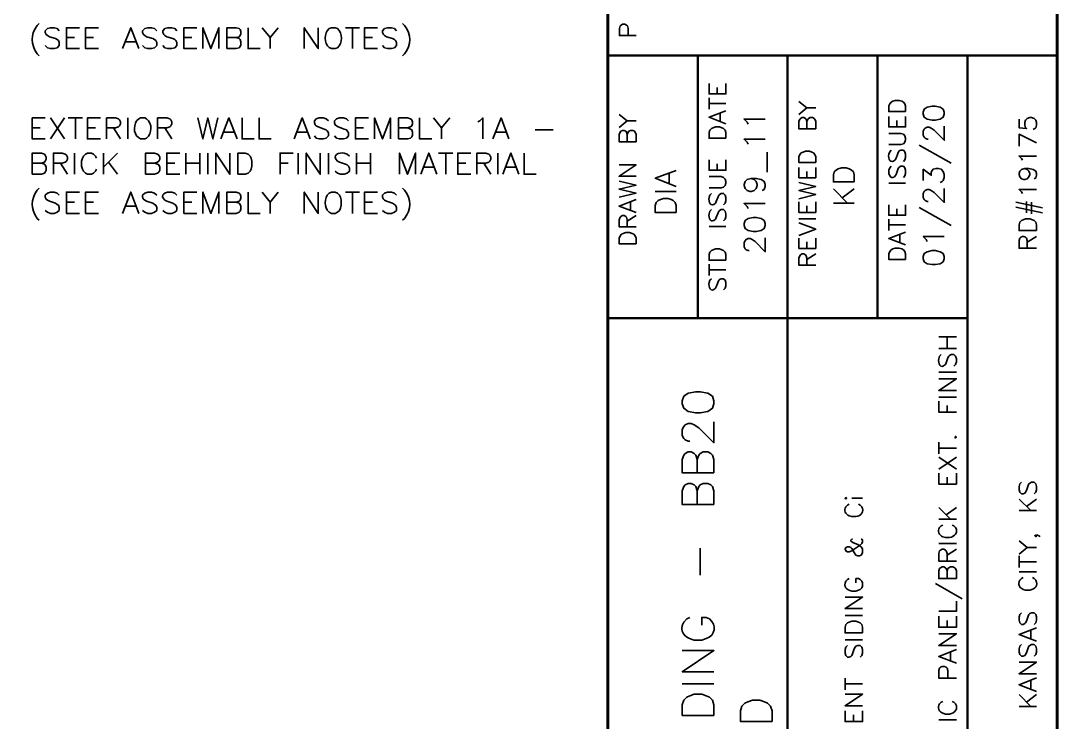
# Model space of a CAD drawing. Header units: inches. Extents: x 5 to 516, y -193 to 129.
# Drawn here: x 53.75 to 59.9, y -188.64 to -184.48 of the extents above; entities that cross this region are included whole.
import ezdxf

# ---------------------------------------------------------------- set-up
doc = ezdxf.new("R2010")
doc.units = ezdxf.units.IN
doc.header["$MEASUREMENT"] = 0
doc.layers.add('PDF7_Geometry', color=7, linetype='Continuous')

msp = doc.modelspace()

# ---------------------------------------------------------------- linework, layer by layer
at = {"layer": 'PDF7_Geometry', "lineweight": 60}
for points in [[(59.9013316, -193.1846724), (59.9013316, -163.1857822), (14.901328, -163.1857822), (14.901328, -193.1846724)], [(57.2346648, -163.1857822), (57.2346648, -193.1846724)]]:
    msp.add_lwpolyline(points, dxfattribs=at)
at = {"layer": 'PDF7_Geometry', "lineweight": 35}
for points in [[(53.86022, -184.4968948), (53.8479978, -184.509117)], [(53.9791092, -184.5391176), (53.966887, -184.5268953), (53.9491092, -184.5213398), (53.9257758, -184.5213398), (53.9079981, -184.5268953), (53.8957758, -184.5391176), (53.8957758, -184.5502287), (53.9013314, -184.5624509), (53.9079981, -184.5680065), (53.9202203, -184.5746731), (53.9557758, -184.5857842), (53.966887, -184.5924509), (53.9735536, -184.5980065), (53.9791092, -184.6102287), (53.9791092, -184.6280065), (53.966887, -184.6402287), (53.9491092, -184.6457842), (53.9257758, -184.6457842), (53.9079981, -184.6402287), (53.8957758, -184.6280065)], [(54.0979975, -184.6457833), (54.0213308, -184.6457833), (54.0213308, -184.5213388), (54.0979975, -184.5213388)], [(54.2113307, -184.6457833), (54.1346641, -184.6457833), (54.1346641, -184.5213388), (54.2113307, -184.5213388)], [(54.3546642, -184.6457833), (54.402442, -184.5213388), (54.4502197, -184.6457833)], [(54.5568867, -184.5391176), (54.5446644, -184.5268953), (54.5268867, -184.5213398), (54.5035533, -184.5213398), (54.4857755, -184.5268953), (54.4735533, -184.5391176), (54.4735533, -184.5502287), (54.4791089, -184.5624509), (54.4857755, -184.5680065), (54.4968867, -184.5746731), (54.5335533, -184.5857842), (54.5446644, -184.5924509), (54.5513311, -184.5980065), (54.5568867, -184.6102287), (54.5568867, -184.6280065), (54.5446644, -184.6402287), (54.5268867, -184.6457842), (54.5035533, -184.6457842), (54.4857755, -184.6402287), (54.4735533, -184.6280065)], [(54.6757758, -184.5391176), (54.6646647, -184.5268953), (54.6457758, -184.5213398), (54.6224425, -184.5213398), (54.6046647, -184.5268953), (54.5924425, -184.5391176), (54.5924425, -184.5502287), (54.5991091, -184.5624509), (54.6046647, -184.5680065), (54.6168869, -184.5746731), (54.6524425, -184.5857842), (54.6646647, -184.5924509), (54.6702203, -184.5980065), (54.6757758, -184.6102287), (54.6757758, -184.6280065), (54.6646647, -184.6402287), (54.6457758, -184.6457842), (54.6224425, -184.6457842), (54.6046647, -184.6402287), (54.5924425, -184.6280065)], [(54.7946641, -184.6457833), (54.7179974, -184.6457833), (54.7179974, -184.5213388), (54.7946641, -184.5213388)], [(54.8313313, -184.6457833), (54.8313313, -184.5213388), (54.879109, -184.6457833), (54.9257757, -184.5213388), (54.9257757, -184.6457833)], [(54.9735534, -184.6457833), (54.9735534, -184.5213388), (55.0279978, -184.5213388), (55.0457756, -184.5268944), (55.0513311, -184.5324499), (55.0568867, -184.5446722), (55.0568867, -184.5568944), (55.0513311, -184.5680055), (55.0457756, -184.5746722), (55.0279978, -184.5802277), (54.9735534, -184.5802277)], [(55.0991089, -184.5213394), (55.0991089, -184.6457838), (55.17022, -184.6457838)], [(55.1824422, -184.5213394), (55.23022, -184.5802283), (55.23022, -184.6457838)], [(55.2779979, -184.5213394), (55.2302201, -184.5802283)], [(55.4324423, -184.6457833), (55.4324423, -184.5213388), (55.5157756, -184.6457833), (55.5157756, -184.5213388)], [(55.6291092, -184.5268949), (55.616887, -184.5213394), (55.5935536, -184.5213394), (55.5813314, -184.5268949), (55.5691092, -184.5391172)], [(55.676887, -184.5213394), (55.7602203, -184.5213394)], [(55.7179975, -184.5213394), (55.7179975, -184.6457838)], [(55.8668869, -184.6457833), (55.7902202, -184.6457833), (55.7902202, -184.5213388), (55.8668869, -184.5213388)], [(55.9802201, -184.5391176), (55.9679979, -184.5268953), (55.9502201, -184.5213398), (55.9268868, -184.5213398), (55.909109, -184.5268953), (55.8968868, -184.5391176), (55.8968868, -184.5502287), (55.9024423, -184.5624509), (55.909109, -184.5680065), (55.9213312, -184.5746731), (55.9568868, -184.5857842), (55.9679979, -184.5924509), (55.9746646, -184.5980065), (55.9802201, -184.6102287), (55.9802201, -184.6280065), (55.9679979, -184.6402287), (55.9502201, -184.6457842), (55.9268868, -184.6457842), (55.909109, -184.6402287), (55.8968868, -184.6280065)], [(56.0157756, -184.4968948), (56.0279979, -184.509117)], [(57.4024425, -184.5680064), (57.3024425, -184.5680064), (57.3024425, -184.5257842), (57.306887, -184.5113397), (57.3124425, -184.5068953), (57.3213314, -184.5013397), (57.3357758, -184.5013397), (57.3457758, -184.5068953), (57.3502203, -184.5113397), (57.3546647, -184.5257842), (57.3546647, -184.5680064)], [(54.0213308, -184.5802281), (54.0691086, -184.5802281)], [(54.1346641, -184.5802281), (54.1813307, -184.5802281)], [(54.7179974, -184.5802281), (54.7657752, -184.5802281)], [(55.0279979, -184.5802281), (55.0457756, -184.5857837), (55.0513312, -184.5924504), (55.0568867, -184.6046726), (55.0568867, -184.6224504), (55.0513312, -184.6335615), (55.0457756, -184.6402281), (55.0279979, -184.6457837), (54.9735534, -184.6457837)], [(55.7902202, -184.5802281), (55.8368869, -184.5802281)], [(54.3724424, -184.6046727), (54.4324424, -184.6046727)], [(55.5935536, -184.6457838), (55.616887, -184.6457838), (55.6291092, -184.6402283)], [(53.8479978, -184.6757837), (53.86022, -184.6880059)], [(56.0279979, -184.6757837), (56.0157756, -184.6880059)], [(57.9346646, -184.8524503), (57.9346646, -184.9146726), (57.8346646, -184.9146726), (57.8346646, -184.8524503)], [(57.8824425, -184.9146726), (57.8824425, -184.8768948)], [(57.8346647, -185.0046729), (57.8346647, -184.9380062)], [(58.3679981, -184.9591175), (58.4157759, -184.9968952)], [(57.9346646, -185.0913394), (57.8346646, -185.0524505), (57.9346646, -185.0146727)], [(57.8346647, -184.9713392), (57.9346647, -184.9713392)], [(57.9013315, -185.076895), (57.9013315, -185.0291172)], [(58.3679981, -185.0357838), (58.4157759, -184.9968949), (58.4679981, -184.9968949)], [(53.8957756, -185.1813397), (53.8179978, -185.1813397), (53.8179978, -185.0568952), (53.8957756, -185.0568952)], [(53.9257758, -185.0568947), (54.0091091, -185.1813391)], [(54.0091091, -185.0568947), (53.9257758, -185.1813391)], [(54.0324426, -185.0568947), (54.1157759, -185.0568947)], [(54.0746642, -185.0568947), (54.0746642, -185.1813391)], [(54.2235536, -185.1813397), (54.1457759, -185.1813397), (54.1457759, -185.0568952), (54.2235536, -185.0568952)], [(54.2591091, -185.1813397), (54.2591091, -185.0568952), (54.3124424, -185.0568952), (54.3302202, -185.0624508), (54.3368869, -185.0680064), (54.3424425, -185.0802286), (54.3424425, -185.0924508), (54.3368869, -185.1035619), (54.3302202, -185.1102286), (54.3124424, -185.1157841), (54.2591091, -185.1157841)], [(54.3846641, -185.0568947), (54.3846641, -185.1813391)], [(54.4968866, -185.0624502), (54.4857755, -185.0568947), (54.461331, -185.0568947), (54.4502199, -185.0624502), (54.4379977, -185.0746724)], [(54.5624426, -185.1813397), (54.5624426, -185.0568952), (54.616887, -185.0568952), (54.6346648, -185.0624508), (54.6402203, -185.0680064), (54.6457759, -185.0802286), (54.6457759, -185.0924508), (54.6402203, -185.1035619), (54.6346648, -185.1102286), (54.616887, -185.1157841), (54.5624426, -185.1157841)], [(54.8013308, -185.0568947), (54.8313308, -185.1813391), (54.8602197, -185.0568947), (54.8902197, -185.1813391), (54.9202197, -185.0568947)], [(54.9379976, -185.1813397), (54.9857753, -185.0568952), (55.0335531, -185.1813397)], [(55.0635537, -185.0568947), (55.0635537, -185.1813391), (55.1346648, -185.1813391)], [(55.1646646, -185.0568947), (55.1646646, -185.1813391), (55.2357757, -185.1813391)], [(55.3724424, -185.1813397), (55.4202202, -185.0568952), (55.467998, -185.1813397)], [(55.5757754, -185.0746728), (55.5635532, -185.0624506), (55.5457754, -185.0568951), (55.521331, -185.0568951), (55.5035532, -185.0624506), (55.4924421, -185.0746728), (55.4924421, -185.085784), (55.4979976, -185.0980062), (55.5035532, -185.1035617), (55.5157754, -185.1102284), (55.551331, -185.1224506), (55.5635532, -185.1280062), (55.5691088, -185.1335617), (55.5757754, -185.145784), (55.5757754, -185.1635617), (55.5635532, -185.175784), (55.5457754, -185.1813395), (55.521331, -185.1813395), (55.5035532, -185.175784), (55.4924421, -185.1635617)], [(55.6946646, -185.0746728), (55.6824424, -185.0624506), (55.6646646, -185.0568951), (55.6413312, -185.0568951), (55.6235535, -185.0624506), (55.6113312, -185.0746728), (55.6113312, -185.085784), (55.6168868, -185.0980062), (55.6235535, -185.1035617), (55.6346646, -185.1102284), (55.6702201, -185.1224506), (55.6824424, -185.1280062), (55.6879979, -185.1335617), (55.6946646, -185.145784), (55.6946646, -185.1635617), (55.6824424, -185.175784), (55.6646646, -185.1813395), (55.6413312, -185.1813395), (55.6235535, -185.175784), (55.6113312, -185.1635617)], [(55.8135535, -185.1813397), (55.7357757, -185.1813397), (55.7357757, -185.0568952), (55.8135535, -185.0568952)], [(55.849109, -185.1813397), (55.849109, -185.0568952), (55.8968867, -185.1813397), (55.9446645, -185.0568952), (55.9446645, -185.1813397)], [(55.9924424, -185.1813397), (55.9924424, -185.0568952), (56.0457758, -185.0568952), (56.0635535, -185.0624508), (56.0702202, -185.0680064), (56.0757758, -185.0802286), (56.0757758, -185.0924508), (56.0702202, -185.1035619), (56.0635535, -185.1102286), (56.0457758, -185.1157841), (55.9924424, -185.1157841)], [(56.1168869, -185.0568947), (56.1168869, -185.1813391), (56.1891091, -185.1813391)], [(56.2002202, -185.0568947), (56.247998, -185.1157836), (56.247998, -185.1813391)], [(56.2957756, -185.0568947), (56.2479978, -185.1157836)], [(56.4624423, -185.0802282), (56.4746645, -185.0746726), (56.4924423, -185.0568948), (56.4924423, -185.1813393)], [(56.5524423, -185.1813397), (56.6002201, -185.0568952), (56.6468867, -185.1813397)], [(57.3013313, -185.0357838), (57.3491091, -185.0746727)], [(57.3013313, -185.1124502), (57.3491091, -185.0746724), (57.4013313, -185.0746724)], [(58.0668871, -185.0935621), (58.0602204, -185.082451), (58.0424427, -185.0635621), (58.1679982, -185.0635621)], [(58.467998, -185.1213399), (58.367998, -185.1213399), (58.367998, -185.0780065), (58.3735536, -185.0635621), (58.377998, -185.0591176), (58.387998, -185.0546732), (58.3968869, -185.0546732), (58.4068869, -185.0591176), (58.4113314, -185.0635621), (58.4157758, -185.0780065), (58.4157758, -185.1213399)], [(58.415776, -185.078006), (58.4213315, -185.0635616), (58.425776, -185.0591172), (58.4346648, -185.0546727), (58.4491093, -185.0546727), (58.4591093, -185.0591172), (58.4635537, -185.0635616), (58.4679982, -185.078006), (58.4679982, -185.1213394)], [(59.0013315, -185.0480059), (59.0013315, -185.1102281), (58.9013315, -185.1102281), (58.9013315, -185.0480059)], [(58.9491094, -185.1102281), (58.9491094, -185.0724503)], [(59.6746649, -185.0646732), (59.6746649, -185.1146733), (59.7191093, -185.1191177), (59.7135538, -185.1146733), (59.7091093, -185.0991177), (59.7091093, -185.0846733), (59.7135538, -185.0691177), (59.7235538, -185.0602288), (59.7391093, -185.0546732), (59.7491093, -185.0546732), (59.7635538, -185.0602288), (59.7735538, -185.0691177), (59.7779982, -185.0846733), (59.7779982, -185.0991177), (59.7735538, -185.1146733), (59.7679982, -185.1191177), (59.7591093, -185.1246733)], [(53.8179978, -185.115784), (53.8657756, -185.115784)], [(54.1457759, -185.115784), (54.1935536, -185.115784)], [(54.3013307, -185.115784), (54.3424419, -185.1813395)], [(54.6046642, -185.115784), (54.6457753, -185.1813395)], [(54.9557757, -185.140228), (55.0157757, -185.140228)], [(55.3902201, -185.140228), (55.4502201, -185.140228)], [(55.7357757, -185.115784), (55.7835535, -185.115784)], [(56.0457756, -185.115784), (56.0635533, -185.1224506), (56.07022, -185.1280062), (56.0757756, -185.1402284), (56.0757756, -185.1580062), (56.07022, -185.1691173), (56.0635533, -185.175784), (56.0457756, -185.1813395), (55.9924422, -185.1813395)], [(56.5702202, -185.140228), (56.6291091, -185.140228)], [(56.8024423, -185.1280063), (56.909109, -185.1280063)], [(57.4013314, -185.1980063), (57.3013314, -185.1980063), (57.3013314, -185.155784), (57.306887, -185.1413396), (57.3113314, -185.135784), (57.3213314, -185.1313396), (57.3302203, -185.1313396), (57.3402203, -185.135784), (57.3446648, -185.1413396), (57.3491092, -185.155784), (57.3491092, -185.1980063)], [(57.3491091, -185.1557841), (57.3546646, -185.1413396), (57.3591091, -185.135784), (57.367998, -185.1313396), (57.3824424, -185.1313396), (57.3924424, -185.135784), (57.3968869, -185.1413396), (57.4013313, -185.1557841), (57.4013313, -185.1980063)], [(58.9013316, -185.2146728), (58.9735538, -185.2146728), (58.9879982, -185.2102284), (58.9968871, -185.2002284), (59.0013316, -185.1857839), (59.0013316, -185.176895), (58.9968871, -185.1624506), (58.9879982, -185.1524506), (58.9735538, -185.1480061), (58.9013316, -185.1480061)], [(59.1346648, -185.1835618), (59.1291092, -185.1835618), (59.116887, -185.1768952), (59.1113314, -185.1713396), (59.1057759, -185.1591174), (59.1057759, -185.135784), (59.1113314, -185.1235618), (59.116887, -185.1180063), (59.1291092, -185.1113396), (59.1413314, -185.1113396), (59.1535536, -185.1180063), (59.1713314, -185.1291174), (59.2302203, -185.1891174), (59.2302203, -185.105784)], [(59.7779982, -185.2035621), (59.6746649, -185.1535621), (59.6746649, -185.2235622)], [(54.461331, -185.1813391), (54.4857755, -185.1813391), (54.4968866, -185.1757836)], [(58.0668871, -185.2124507), (58.0602204, -185.2013396), (58.0424427, -185.1835618), (58.1679982, -185.1835618)], [(53.8179978, -185.390228), (53.8179978, -185.2646725), (53.8724423, -185.2646725), (53.8902201, -185.2713391), (53.8957756, -185.2768947), (53.9013312, -185.2891169), (53.9013312, -185.300228), (53.8957756, -185.3124502), (53.8902201, -185.3180058), (53.8724423, -185.3246725), (53.8179978, -185.3246725)], [(53.9435534, -185.390228), (53.9435534, -185.2646725), (53.9968867, -185.2646725), (54.0146645, -185.2713391), (54.0213312, -185.2768947), (54.0268867, -185.2891169), (54.0268867, -185.300228), (54.0213312, -185.3124502), (54.0146645, -185.3180058), (53.9968867, -185.3246725), (53.9435534, -185.3246725)], [(54.0691089, -185.264673), (54.0691089, -185.3902286)], [(54.1991093, -185.294673), (54.1935537, -185.2824507), (54.1813315, -185.2713396), (54.1702204, -185.2646729), (54.1457759, -185.2646729), (54.1346648, -185.2713396), (54.1224426, -185.2824507), (54.1157759, -185.294673), (54.1102204, -185.3124507), (54.1102204, -185.3424507), (54.1157759, -185.3602285), (54.1224426, -185.3724507), (54.1346648, -185.3835618), (54.1457759, -185.3902285), (54.1702204, -185.3902285), (54.1813315, -185.3835618), (54.1935537, -185.3724507), (54.1991093, -185.3602285)], [(54.2413309, -185.264673), (54.2413309, -185.3902286)], [(54.3246643, -185.264673), (54.2413309, -185.3480064)], [(54.4913309, -185.390228), (54.4913309, -185.2646725), (54.5446643, -185.2646725), (54.5624421, -185.2713391), (54.5691087, -185.2768947), (54.5746643, -185.2891169), (54.5746643, -185.300228), (54.5691087, -185.3124502), (54.5624421, -185.3180058), (54.5446643, -185.3246725), (54.4913309, -185.3246725)], [(54.6935537, -185.390228), (54.6168871, -185.390228), (54.6168871, -185.2646725), (54.6935537, -185.2646725)], [(54.7302203, -185.264673), (54.7302203, -185.3902286)], [(54.8135536, -185.264673), (54.8135536, -185.3902286)], [(54.8602201, -185.264673), (54.8602201, -185.3902286)], [(54.9079976, -185.390228), (54.9079976, -185.2646725), (54.991331, -185.390228), (54.991331, -185.2646725)], [(55.2891091, -185.390228), (55.2891091, -185.2646725), (55.3668869, -185.2646725)], [(55.396887, -185.264673), (55.396887, -185.3902286)], [(55.4446646, -185.390228), (55.4446646, -185.2646725), (55.5279979, -185.390228), (55.5279979, -185.2646725)], [(55.5757754, -185.264673), (55.5757754, -185.3902286)], [(55.7002205, -185.2824507), (55.6879982, -185.2713395), (55.6702205, -185.2646729)], [(55.7424421, -185.264673), (55.7424421, -185.3902286)], [(55.8257755, -185.264673), (55.8257755, -185.3902286)], [(55.997998, -185.390228), (55.997998, -185.2646725), (56.0457758, -185.390228), (56.0935536, -185.2646725), (56.0935536, -185.390228)], [(56.1235536, -185.390228), (56.1713314, -185.2646725), (56.2191091, -185.390228)], [(56.2302201, -185.264673), (56.3135535, -185.264673)], [(56.2724423, -185.264673), (56.2724423, -185.3902286)], [(56.4213312, -185.390228), (56.3435534, -185.390228), (56.3435534, -185.2646725), (56.4213312, -185.2646725)], [(56.4568869, -185.390228), (56.4568869, -185.2646725), (56.5102203, -185.2646725), (56.527998, -185.2713391), (56.5346647, -185.2768947), (56.5402203, -185.2891169), (56.5402203, -185.300228), (56.5346647, -185.3124502), (56.527998, -185.3180058), (56.5102203, -185.3246725), (56.4568869, -185.3246725)], [(56.5813314, -185.264673), (56.5813314, -185.3902286)], [(56.6113313, -185.390228), (56.6591091, -185.2646725), (56.7068869, -185.390228)], [(56.7368869, -185.264673), (56.7368869, -185.3902286), (56.807998, -185.3902286)], [(58.1802204, -185.3791174), (58.1802204, -185.2602285)], [(58.915776, -185.2480059), (58.9068871, -185.2580059), (58.9013315, -185.2724504)], [(58.9402204, -185.3057837), (58.9446649, -185.2957837), (58.9546649, -185.2668948), (58.9591093, -185.2580059), (58.9635538, -185.2524504), (58.9735538, -185.2480059), (58.9879982, -185.2480059), (58.9968871, -185.2580059), (59.0013316, -185.2724504), (59.0013316, -185.2913393), (58.9968871, -185.3057837), (58.9879982, -185.3146726)], [(59.0813316, -185.2191171), (59.2724427, -185.3257837)], [(53.8724423, -185.3246729), (53.8902201, -185.3302284), (53.8957757, -185.335784), (53.9013312, -185.3480062), (53.9013312, -185.365784), (53.8957757, -185.3780062), (53.8902201, -185.3835618), (53.8724423, -185.3902284), (53.8179979, -185.3902284)], [(53.9857756, -185.3246729), (54.0268867, -185.3902284)], [(54.2713308, -185.3180065), (54.3246642, -185.3902287)], [(54.5446644, -185.3246729), (54.5624422, -185.3302284), (54.5691088, -185.335784), (54.5746644, -185.3480062), (54.5746644, -185.365784), (54.5691088, -185.3780062), (54.5624422, -185.3835618), (54.5446644, -185.3902284), (54.491331, -185.3902284)], [(54.6168871, -185.3246729), (54.6646648, -185.3246729)], [(54.7302203, -185.3246729), (54.8135536, -185.3246729)], [(55.2891091, -185.3246729), (55.3368869, -185.3246729)], [(55.6291094, -185.3124507), (55.6413316, -185.3180062), (55.6768871, -185.3302284), (55.6879982, -185.335784), (55.6946649, -185.3424507), (55.7002205, -185.3546729), (55.7002205, -185.3724507), (55.6879982, -185.3835618), (55.6702205, -185.3902284), (55.6468871, -185.3902284), (55.6291094, -185.3835618), (55.6168871, -185.3724507)], [(55.7424421, -185.3246729), (55.8257755, -185.3246729)], [(56.3435534, -185.3246729), (56.3913312, -185.3246729)], [(56.4979981, -185.3246729), (56.5402203, -185.3902284)], [(57.4013314, -185.4024509), (57.3013314, -185.4024509), (57.4013314, -185.3357842), (57.3013314, -185.3357842)], [(57.9346646, -185.3046728), (57.9346646, -185.3668951), (57.8346646, -185.3668951), (57.8346646, -185.3046728)], [(57.8824425, -185.3668951), (57.8824425, -185.3291173)], [(59.6946649, -185.3080063), (59.6891093, -185.2980063), (59.6746649, -185.2824508), (59.7779982, -185.2824508)], [(56.1413312, -185.3480064), (56.2002201, -185.3480064)], [(56.6291089, -185.3480064), (56.6891089, -185.3480064)], [(57.6402202, -185.4624507), (57.5157758, -185.4146729), (57.6402202, -185.3680062)], [(57.5991091, -185.4446725), (57.5991091, -185.3857836)], [(58.467998, -185.3502283), (58.467998, -185.4113394), (58.367998, -185.4113394), (58.367998, -185.3502283)], [(58.415776, -185.4113394), (58.415776, -185.3735616)], [(58.915776, -185.3435621), (58.9068871, -185.352451), (58.9013315, -185.3668955), (58.9013315, -185.3857843), (58.9068871, -185.4002288), (58.915776, -185.4102288), (58.925776, -185.4102288), (58.9346649, -185.4057843), (58.9402204, -185.4002288), (58.9446649, -185.3913399), (58.9546649, -185.362451), (58.9591093, -185.352451), (58.9635538, -185.3480066), (58.9735538, -185.3435621), (58.9879982, -185.3435621), (58.9968871, -185.352451), (59.0013316, -185.3668955), (59.0013316, -185.3857843), (58.9968871, -185.4002288), (58.9879982, -185.4102288)], [(59.1057759, -185.4268955), (59.1057759, -185.3613399), (59.1535537, -185.3968955), (59.1535537, -185.3791177), (59.1591092, -185.3680066), (59.1646648, -185.3613399), (59.1824426, -185.3557843), (59.1946648, -185.3557843), (59.2124426, -185.3613399), (59.2246648, -185.3735621), (59.2302204, -185.3913399), (59.2302204, -185.4091177), (59.2246648, -185.4268955), (59.2179981, -185.4335621), (59.206887, -185.4391177)], [(59.7091093, -185.3568949), (59.7235538, -185.3624505), (59.7335538, -185.3724505), (59.7391093, -185.3868949), (59.7391093, -185.3924505), (59.7335538, -185.4068949), (59.7235538, -185.4168949), (59.7091093, -185.4213394), (59.7035538, -185.4213394), (59.6891093, -185.4168949), (59.6791093, -185.4068949), (59.6746649, -185.3924505), (59.6746649, -185.3868949), (59.6791093, -185.3724505), (59.6891093, -185.3624505), (59.7091093, -185.3568949), (59.7335538, -185.3568949), (59.7591093, -185.3624505), (59.7735538, -185.3724505), (59.7779982, -185.3868949), (59.7779982, -185.3968949), (59.7735538, -185.4124505), (59.7635538, -185.4168949)], [(57.3013313, -185.5268948), (57.4013313, -185.5024503), (57.3013313, -185.479117), (57.4013313, -185.4557837), (57.3013313, -185.4313392)], [(57.8346647, -185.4713392), (57.9068869, -185.4713392), (57.9213314, -185.4668948), (57.9302203, -185.4580059), (57.9346647, -185.4435614), (57.9346647, -185.4335614), (57.9302203, -185.419117), (57.9213314, -185.4102281), (57.9068869, -185.4046726), (57.8346647, -185.4046726)], [(58.0846647, -185.4157837), (58.1024425, -185.4213392), (58.1146647, -185.4335614), (58.1202203, -185.4513392), (58.1202203, -185.4568948), (58.1146647, -185.4746726), (58.1024425, -185.4868948), (58.0846647, -185.4924503), (58.0791092, -185.4924503), (58.0602203, -185.4868948), (58.0491092, -185.4746726), (58.0424425, -185.4568948), (58.0424425, -185.4513392), (58.0491092, -185.4335614), (58.0602203, -185.4213392), (58.0846647, -185.4157837), (58.1146647, -185.4157837), (58.1435536, -185.4213392), (58.1624425, -185.4335614), (58.1679981, -185.4513392), (58.1679981, -185.4624503), (58.1624425, -185.4802281), (58.1502203, -185.4868948)], [(58.3679981, -185.5357839), (58.4679981, -185.5113394), (58.3679981, -185.4880061), (58.4679981, -185.4635616), (58.3679981, -185.4402283)], [(58.9013316, -185.4435614), (59.0013316, -185.4435614)], [(53.86022, -185.4735614), (53.8479978, -185.4846725)], [(53.9791092, -185.5146731), (53.966887, -185.5035619), (53.9491092, -185.4968953), (53.9257758, -185.4968953), (53.9079981, -185.5035619), (53.8957758, -185.5146731), (53.8957758, -185.5268953), (53.9013314, -185.5391175), (53.9079981, -185.5446731), (53.9202203, -185.5502286), (53.9557758, -185.5624508), (53.966887, -185.5691175), (53.9735536, -185.5746731), (53.9791092, -185.5868953), (53.9791092, -185.6046731), (53.966887, -185.6157842), (53.9491092, -185.6224508), (53.9257758, -185.6224508), (53.9079981, -185.6157842), (53.8957758, -185.6046731)], [(54.0979975, -185.622451), (54.0213308, -185.622451), (54.0213308, -185.4968954), (54.0979975, -185.4968954)], [(54.2113307, -185.622451), (54.1346641, -185.622451), (54.1346641, -185.4968954), (54.2113307, -185.4968954)], [(54.3546642, -185.622451), (54.402442, -185.4968954), (54.4502197, -185.622451)], [(54.5568867, -185.5146731), (54.5446644, -185.5035619), (54.5268867, -185.4968953), (54.5035533, -185.4968953), (54.4857755, -185.5035619), (54.4735533, -185.5146731), (54.4735533, -185.5268953), (54.4791089, -185.5391175), (54.4857755, -185.5446731), (54.4968867, -185.5502286), (54.5335533, -185.5624508), (54.5446644, -185.5691175), (54.5513311, -185.5746731), (54.5568867, -185.5868953), (54.5568867, -185.6046731), (54.5446644, -185.6157842), (54.5268867, -185.6224508), (54.5035533, -185.6224508), (54.4857755, -185.6157842), (54.4735533, -185.6046731)], [(54.6757758, -185.5146731), (54.6646647, -185.5035619), (54.6457758, -185.4968953)], [(54.7946641, -185.622451), (54.7179974, -185.622451), (54.7179974, -185.4968954), (54.7946641, -185.4968954)], [(54.8313313, -185.622451), (54.8313313, -185.4968954), (54.879109, -185.622451), (54.9257757, -185.4968954), (54.9257757, -185.622451)], [(54.9735534, -185.622451), (54.9735534, -185.4968954), (55.0279978, -185.4968954), (55.0457756, -185.5035621), (55.0513311, -185.5091176), (55.0568867, -185.5213399), (55.0568867, -185.532451), (55.0513311, -185.5446732), (55.0457756, -185.5502288), (55.0279978, -185.5568954), (54.9735534, -185.5568954)], [(55.0991089, -185.4968949), (55.0991089, -185.6224504), (55.17022, -185.6224504)], [(55.1824422, -185.4968949), (55.23022, -185.5568949), (55.23022, -185.6224504)], [(55.2779979, -185.4968949), (55.2302201, -185.5568949)], [(55.4324423, -185.622451), (55.4324423, -185.4968954), (55.5157756, -185.622451), (55.5157756, -185.4968954)], [(55.5935536, -185.6224504), (55.616887, -185.6224504), (55.6291092, -185.6157838), (55.6413314, -185.6046727), (55.646887, -185.5924504), (55.6524425, -185.5746727), (55.6524425, -185.5446727), (55.646887, -185.5268949), (55.6413314, -185.5146727), (55.6291092, -185.5035615), (55.616887, -185.4968949), (55.5935536, -185.4968949), (55.5813314, -185.5035615), (55.5691092, -185.5146727)], [(55.676887, -185.4968949), (55.7602203, -185.4968949)], [(55.7179975, -185.4968949), (55.7179975, -185.6224504)], [(55.8668869, -185.622451), (55.7902202, -185.622451), (55.7902202, -185.4968954), (55.8668869, -185.4968954)], [(55.9802201, -185.5146731), (55.9679979, -185.5035619), (55.9502201, -185.4968953), (55.9268868, -185.4968953), (55.909109, -185.5035619), (55.8968868, -185.5146731), (55.8968868, -185.5268953), (55.9024423, -185.5391175), (55.909109, -185.5446731), (55.9213312, -185.5502286), (55.9568868, -185.5624508), (55.9679979, -185.5691175), (55.9746646, -185.5746731), (55.9802201, -185.5868953), (55.9802201, -185.6046731), (55.9679979, -185.6157842), (55.9502201, -185.6224508), (55.9268868, -185.6224508), (55.909109, -185.6157842), (55.8968868, -185.6046731)], [(56.0157756, -185.4735614), (56.0279979, -185.4846725)], [(57.5157758, -185.4924506), (57.6402202, -185.4924506)], [(57.8491091, -185.5046729), (57.8402202, -185.5146729), (57.8346647, -185.5291173)], [(57.8735536, -185.5624507), (57.877998, -185.5524507), (57.887998, -185.5246729), (57.8924425, -185.5146729), (57.8968869, -185.5102285), (57.9068869, -185.5046729), (57.9213314, -185.5046729), (57.9302202, -185.5146729), (57.9346647, -185.5291173), (57.9346647, -185.5480062), (57.9302202, -185.5624507), (57.9213314, -185.5713396)], [(58.5724425, -185.4780062), (58.6557758, -185.5613395)], [(58.6257759, -185.5313396), (58.696887, -185.4780063)], [(59.1346648, -185.5524504), (59.1291092, -185.5524504), (59.116887, -185.5457838), (59.1113314, -185.5402282), (59.1057759, -185.528006), (59.1057759, -185.5046727), (59.1113314, -185.4924504), (59.116887, -185.4868949), (59.1291092, -185.4802282), (59.1413314, -185.4802282), (59.1535536, -185.4868949), (59.1713314, -185.4991171), (59.2302203, -185.558006), (59.2302203, -185.4746726)], [(59.6946649, -185.505784), (59.6891093, -185.495784), (59.6746649, -185.4813395), (59.7779982, -185.4813395)], [(54.0213308, -185.5568947), (54.0691086, -185.5568947)], [(54.1346641, -185.5568947), (54.1813307, -185.5568947)], [(54.3724424, -185.5802282), (54.4324424, -185.5802282)], [(54.6046647, -185.5446731), (54.6168869, -185.5502286), (54.6524425, -185.5624508), (54.6646647, -185.5691175), (54.6702203, -185.5746731), (54.6757758, -185.5868953), (54.6757758, -185.6046731), (54.6646647, -185.6157842), (54.6457758, -185.6224508), (54.6224425, -185.6224508), (54.6046647, -185.6157842), (54.5924425, -185.6046731)], [(54.7179974, -185.5568947), (54.7657752, -185.5568947)], [(55.0279979, -185.5568947), (55.0457756, -185.5624503), (55.0513312, -185.5691169), (55.0568867, -185.580228), (55.0568867, -185.5980058), (55.0513312, -185.610228), (55.0457756, -185.6157836), (55.0279979, -185.6224503), (54.9735534, -185.6224503)], [(55.7902202, -185.5568947), (55.8368869, -185.5568947)], [(57.4013314, -185.6168951), (57.3013314, -185.5791173), (57.4013314, -185.5413395)], [(57.3679981, -185.6024507), (57.3679981, -185.555784)], [(58.0668871, -185.5935621), (58.0602204, -185.582451), (58.0424427, -185.5635621), (58.1679982, -185.5635621)], [(58.467998, -185.5546729), (58.467998, -185.6168951), (58.367998, -185.6168951), (58.367998, -185.5546729)], [(58.415776, -185.6168951), (58.415776, -185.5780062)], [(58.5724425, -185.5613395), (58.6968869, -185.5613395)], [(59.0013315, -185.5724505), (59.0013315, -185.6335616), (58.9013315, -185.6335616), (58.9013315, -185.5724505)], [(59.6546648, -185.5557836), (59.8135537, -185.5902281)], [(59.7191092, -185.6202288), (59.7191092, -185.55134)], [(59.7491094, -185.6246731), (59.7491094, -185.5557842)], [(57.4013314, -185.7024506), (57.3013314, -185.7024506), (57.3013314, -185.6602283), (57.306887, -185.6457839), (57.3113314, -185.6413394), (57.3213314, -185.6357839), (57.3302203, -185.6357839), (57.3402203, -185.6413394), (57.3446648, -185.6457839), (57.3491092, -185.6602283), (57.3491092, -185.7024506)], [(57.3491091, -185.6691174), (57.4013313, -185.6357841)], [(57.8491091, -185.6002285), (57.8402202, -185.6102285), (57.8346647, -185.624673)], [(57.8735536, -185.6580063), (57.877998, -185.6480063), (57.887998, -185.6191174), (57.8924425, -185.6102285), (57.8968869, -185.604673), (57.9068869, -185.6002285), (57.9213314, -185.6002285), (57.9302202, -185.6102285), (57.9346647, -185.624673), (57.9346647, -185.6435619), (57.9302202, -185.6580063), (57.9213314, -185.6668952)], [(58.9491094, -185.6335616), (58.9491094, -185.5957839)], [(59.0813316, -185.5880062), (59.2724427, -185.6946729)], [(59.6546648, -185.5857841), (59.8135537, -185.6202286)], [(53.8479978, -185.6524503), (53.86022, -185.6635614)], [(56.0279979, -185.6524503), (56.0157756, -185.6635614)], [(57.8346647, -185.7002284), (57.9346647, -185.7002284)], [(58.3679981, -185.654673), (58.4679981, -185.654673)], [(58.3679981, -185.7546729), (58.4679981, -185.7168951), (58.3679981, -185.6780062)], [(58.9013316, -185.724673), (58.9013316, -185.6580063)], [(58.9013316, -185.6913393), (59.0013316, -185.6913393)], [(58.0724424, -185.8435622), (58.0668869, -185.8435622), (58.0546647, -185.8380066), (58.0491091, -185.832451), (58.0424424, -185.8202288), (58.0424424, -185.7957844), (58.0491091, -185.7846733), (58.0546647, -185.7780066), (58.0668869, -185.772451), (58.0791091, -185.772451), (58.0902202, -185.7780066), (58.107998, -185.7902288), (58.167998, -185.8502288), (58.167998, -185.7668955)], [(58.467998, -185.7691171), (58.467998, -185.8302282), (58.367998, -185.8302282), (58.367998, -185.7691171)], [(59.0013315, -185.8102285), (58.9013315, -185.7724507), (59.0013315, -185.7335618)], [(58.9679981, -185.7957841), (58.9679981, -185.7480063)], [(59.1291091, -185.7902287), (59.1235536, -185.7780065), (59.1057758, -185.7602287), (59.2302203, -185.7602287)], [(59.7779982, -185.8291172), (59.6746649, -185.8291172), (59.6746649, -185.7835616), (59.6791093, -185.7691172), (59.6846649, -185.7635616), (59.6946649, -185.7591172), (59.7035538, -185.7591172), (59.7135538, -185.7635616), (59.7191093, -185.7691172), (59.7235538, -185.7835616), (59.7235538, -185.8291172)], [(59.7235537, -185.7935619), (59.7779982, -185.7591175)], [(58.415776, -185.8302282), (58.415776, -185.7924505)], [(58.467998, -185.9302287), (58.367998, -185.9302287), (58.367998, -185.8880065), (58.3735536, -185.873562), (58.377998, -185.8691176), (58.387998, -185.863562), (58.3968869, -185.863562), (58.4068869, -185.8691176), (58.4113314, -185.873562), (58.4157758, -185.8880065), (58.4157758, -185.9302287)], [(58.415776, -185.896895), (58.4679982, -185.8635617)], [(57.8346647, -185.9913396), (57.8346647, -185.9246729)], [(57.8346647, -185.9580065), (57.9346647, -185.9580065)], [(57.8491091, -186.0102288), (57.8402202, -186.0191177), (57.8346647, -186.0335622)], [(57.8735536, -186.0668955), (57.877998, -186.0580066), (57.887998, -186.0291177), (57.8924425, -186.0191177), (57.8968869, -186.0146733), (57.9068869, -186.0102288), (57.9213314, -186.0102288), (57.9302202, -186.0191177), (57.9346647, -186.0335622), (57.9346647, -186.0524511), (57.9302202, -186.0668955), (57.9213314, -186.0768955)], [(59.1979981, -186.3546729), (59.3024425, -186.3546729)], [(59.2479983, -186.4246728), (59.2479983, -186.3546728)], [(59.1979981, -186.4246728), (59.3024425, -186.4246728)], [(59.2124425, -186.4591176), (59.2024425, -186.4691176), (59.197998, -186.4846731)], [(59.237998, -186.5191176), (59.2424425, -186.5091176), (59.2524425, -186.4791176), (59.2568869, -186.4691176), (59.2624425, -186.4646731), (59.2724425, -186.4591176), (59.2868869, -186.4591176), (59.2968869, -186.4691176), (59.3024425, -186.4846731), (59.3024425, -186.503562), (59.2968869, -186.5191176), (59.2868869, -186.5291176)], [(59.1979981, -186.5635617), (59.3024425, -186.5635617)], [(59.3024425, -186.6724507), (59.197998, -186.6724507), (59.3024425, -186.6035618), (59.197998, -186.6035618)], [(59.3024425, -186.8013395), (59.197998, -186.8013395), (59.197998, -186.736895)], [(59.1979981, -186.7124508), (59.3024425, -186.7124508)], [(59.2479983, -186.8013395), (59.2479983, -186.7624506)], [(57.7202204, -186.9746731), (57.7113315, -186.9746731), (57.6935537, -186.9657842), (57.6846648, -186.9568953), (57.6757759, -186.9391175), (57.6757759, -186.903562), (57.6846648, -186.8857842), (57.6935537, -186.8768953), (57.7113315, -186.8680064), (57.7291093, -186.8680064), (57.7468871, -186.8768953), (57.7735537, -186.8946731), (57.8635537, -186.983562), (57.8635537, -186.8591175)], [(59.1979981, -187.0491174), (59.1979981, -186.9802285)], [(57.8635535, -187.1624506), (57.6757758, -187.1624506), (57.6757758, -187.0824506), (57.6846646, -187.0557839), (57.6935535, -187.046895), (57.7113313, -187.036895), (57.7291091, -187.036895), (57.7468869, -187.046895), (57.7557758, -187.0557839), (57.7646647, -187.0824506), (57.7646647, -187.1624506)], [(57.7646647, -187.0824505), (57.7735536, -187.0557838), (57.7824425, -187.0468949), (57.8002203, -187.0368949), (57.8268869, -187.0368949), (57.8457758, -187.0468949), (57.8546647, -187.0557838), (57.8635536, -187.0824505), (57.8635536, -187.1624505)], [(59.1979981, -187.0146732), (59.3024425, -187.0146732)], [(59.1979981, -187.1391171), (59.3024425, -187.0691171)], [(59.1979981, -187.0691177), (59.3024425, -187.1391177)], [(59.3024425, -187.1635619), (59.3024425, -187.2280063), (59.197998, -187.2280063), (59.197998, -187.1635619)], [(57.8635535, -187.3502287), (57.6757758, -187.3502287), (57.6757758, -187.2691176), (57.6846646, -187.2424509), (57.6935535, -187.233562), (57.7113313, -187.2246731), (57.7291091, -187.2246731), (57.7468869, -187.233562), (57.7557758, -187.2424509), (57.7646647, -187.2691176), (57.7646647, -187.3502287)], [(57.7646647, -187.2691175), (57.7735536, -187.2424508), (57.7824425, -187.2335619), (57.8002203, -187.224673), (57.8268869, -187.224673), (57.8457758, -187.2335619), (57.8546647, -187.2424508), (57.8635536, -187.2691175), (57.8635536, -187.3502286)], [(59.2479983, -187.2280063), (59.2479983, -187.1880063)], [(59.6891093, -187.2168951), (59.6791093, -187.2268951), (59.6746648, -187.2424507), (59.6746648, -187.2624507), (59.6791093, -187.2768951), (59.6891093, -187.2868951), (59.6991093, -187.2868951), (59.7091093, -187.2824507), (59.7135537, -187.2768951), (59.7191093, -187.2668951), (59.7291093, -187.2368951), (59.7335537, -187.2268951), (59.7391093, -187.2224507), (59.7491093, -187.2168951), (59.7635537, -187.2168951), (59.7735537, -187.2268951), (59.7779982, -187.2424507), (59.7779982, -187.2624507), (59.7735537, -187.2768951), (59.7635537, -187.2868951)], [(58.666887, -187.3468955), (58.656887, -187.352451), (58.646887, -187.362451)], [(58.6813315, -187.3124507), (58.7457759, -187.3124507)], [(58.7413315, -187.362451), (58.7313315, -187.352451), (58.7213315, -187.3468955)], [(59.1979981, -187.3668952), (59.266887, -187.4368952)], [(59.2424427, -187.4113396), (59.3024427, -187.3668951)], [(59.6746649, -187.3168956), (59.7435538, -187.3857845)], [(59.7191092, -187.3613393), (59.7779981, -187.3168949)], [(58.666887, -187.4168955), (58.6813315, -187.4213399), (58.706887, -187.4213399)], [(59.6746649, -187.3857839), (59.7779982, -187.3857839)], [(59.1979981, -187.4368952), (59.3024425, -187.4368952)], [(59.2224426, -187.4713394), (59.2124426, -187.4757838), (59.2024426, -187.4857838)], [(59.2968871, -187.4857838), (59.2868871, -187.4757838), (59.2768871, -187.4713394)], [(59.2224426, -187.5402283), (59.2379982, -187.5457838), (59.2624426, -187.5457838)], [(59.7735537, -187.5302287), (59.7779981, -187.5346732), (59.7735537, -187.5402287), (59.7679981, -187.5346732), (59.7735537, -187.5302287), (59.7835537, -187.5302287), (59.7935537, -187.5346732), (59.7979981, -187.5402287)], [(57.7824426, -187.7691175), (57.7824426, -187.6091175)], [(58.6868871, -187.5557838), (58.6813315, -187.5557838), (58.6768871, -187.5602282), (58.6768871, -187.5657838), (58.6813315, -187.5702282), (58.6913315, -187.5757838), (58.7168871, -187.5857838), (58.7313315, -187.5957838), (58.7413315, -187.6046727), (58.745776, -187.6146727), (58.745776, -187.6346727), (58.7413315, -187.6446727), (58.7368871, -187.6502282), (58.7268871, -187.6546727), (58.7168871, -187.6546727), (58.7068871, -187.6502282), (58.7013315, -187.6446727), (58.6813315, -187.6102282), (58.6768871, -187.6046727), (58.6668871, -187.6002282), (58.6568871, -187.6002282), (58.6468871, -187.6046727), (58.6424426, -187.6146727), (58.6468871, -187.6246727), (58.6568871, -187.6302282), (58.6668871, -187.6302282), (58.6813315, -187.6246727), (58.6968871, -187.6146727), (58.7313315, -187.5902282), (58.7413315, -187.5802282), (58.745776, -187.5702282), (58.745776, -187.5602282), (58.7413315, -187.5557838), (58.7368871, -187.5557838)], [(59.3024425, -187.6846731), (59.197998, -187.6846731), (59.197998, -187.6402286), (59.2024425, -187.6246731), (59.207998, -187.6202286), (59.217998, -187.6146731), (59.227998, -187.6146731), (59.237998, -187.6202286), (59.2424425, -187.6246731), (59.247998, -187.6402286), (59.247998, -187.6846731)], [(59.1979981, -187.5802284), (59.3024425, -187.5802284)], [(59.2479983, -187.6502289), (59.3024427, -187.6146734)], [(59.6746649, -187.5646734), (59.7235538, -187.6046735)], [(59.6746649, -187.643562), (59.7235538, -187.6046731), (59.7779982, -187.6046731)], [(59.6746649, -187.7235615), (59.6746649, -187.6535615)], [(59.3024425, -187.7891178), (59.197998, -187.7891178), (59.197998, -187.7435623), (59.2024425, -187.7291178), (59.207998, -187.7246734), (59.217998, -187.7191178), (59.227998, -187.7191178), (59.237998, -187.7246734), (59.2424425, -187.7291178), (59.247998, -187.7435623), (59.247998, -187.7891178)], [(59.2479983, -187.7435619), (59.2524427, -187.7291174), (59.2568872, -187.724673), (59.2668872, -187.7191174), (59.2824427, -187.7191174), (59.2924427, -187.724673), (59.2968872, -187.7291174), (59.3024427, -187.7435619), (59.3024427, -187.7891174)], [(59.6746649, -187.6891174), (59.7779982, -187.6891174)], [(58.666887, -187.7891178), (58.656887, -187.7935623), (58.646887, -187.8035623)], [(58.6813315, -187.8635623), (58.706887, -187.8635623), (58.7213315, -187.8580067), (58.7313315, -187.8535623), (58.7413315, -187.8435623), (58.7457759, -187.8335623), (58.7457759, -187.8135623), (58.7413315, -187.8035623), (58.7313315, -187.7935623), (58.7213315, -187.7891178), (58.706887, -187.7891178), (58.706887, -187.8135623)], [(59.6746649, -187.7480061), (59.7779982, -187.7480061)], [(59.6991094, -187.7824509), (59.6891094, -187.7880064), (59.6791094, -187.7980064)], [(59.7735539, -187.7980064), (59.7635539, -187.7880064), (59.7535539, -187.7824509)], [(59.1779983, -187.8180067), (59.3368872, -187.9080067)], [(59.6991094, -187.8524509), (59.7135539, -187.8568953), (59.7391094, -187.8568953)], [(58.7457758, -187.9668952), (58.6424425, -187.9668952), (58.7457758, -187.8980063), (58.6424425, -187.8980063)], [(59.1979981, -187.9824512), (59.3024425, -187.9824512), (59.3024425, -187.9224512)], [(57.7202204, -188.0191175), (57.7024426, -188.0280064), (57.6846648, -188.0468953)], [(57.8368871, -188.0280064), (57.8179982, -188.0191175), (57.7913315, -188.0191175), (57.7913315, -188.0646731)], [(58.6424425, -188.0068952), (58.7457758, -188.0068952)], [(59.3024425, -188.0124508), (59.3024425, -188.0768952), (59.197998, -188.0768952), (59.197998, -188.0124508)], [(59.2479983, -188.0768952), (59.2479983, -188.0368952)], [(59.6891093, -187.9913397), (59.6791093, -188.0013397), (59.6746648, -188.0157842), (59.6746648, -188.0357842), (59.6791093, -188.0502286), (59.6891093, -188.0602286), (59.6991093, -188.0602286), (59.7091093, -188.0557842), (59.7135537, -188.0502286), (59.7191093, -188.0413397), (59.7291093, -188.0113397), (59.7335537, -188.0013397), (59.7391093, -187.9957842), (59.7491093, -187.9913397), (59.7635537, -187.9913397), (59.7735537, -188.0013397), (59.7779982, -188.0157842), (59.7779982, -188.0357842), (59.7735537, -188.0502286), (59.7635537, -188.0602286)], [(59.7779982, -188.1602286), (59.6746649, -188.1202286), (59.7779982, -188.0802285)], [(59.7435538, -188.1446731), (59.7435538, -188.0957842)], [(57.7468871, -188.153562), (57.7913315, -188.153562), (57.8179982, -188.1446731)], [(58.6424425, -188.15134), (58.7457758, -188.15134)], [(59.3024425, -188.1857842), (59.197998, -188.1857842), (59.3024425, -188.1157842), (59.197998, -188.1157842)], [(57.8635535, -188.3413397), (57.6757758, -188.3413397), (57.8635535, -188.2157841), (57.6757758, -188.2157841)], [(58.6568869, -188.1857842), (58.6468869, -188.1957842), (58.6424424, -188.2102286), (58.6424424, -188.2302287), (58.6468869, -188.2446731), (58.6568869, -188.2546731), (58.6668869, -188.2546731), (58.6768869, -188.2502287), (58.6813313, -188.2446731), (58.6868869, -188.2346731), (58.6968869, -188.2057842), (58.7013313, -188.1957842), (58.7068869, -188.1902286), (58.7168869, -188.1857842), (58.7313313, -188.1857842), (58.7413313, -188.1957842), (58.7457758, -188.2102286), (58.7457758, -188.2302287), (58.7413313, -188.2446731), (58.7313313, -188.2546731)], [(59.3024425, -188.2902289), (59.197998, -188.2502289), (59.3024425, -188.2102289)], [(59.266887, -188.2746729), (59.266887, -188.2246729)], [(59.6891093, -188.1802289), (59.6791093, -188.1891178), (59.6746648, -188.2046733), (59.6746648, -188.2246733), (59.6791093, -188.2391178), (59.6891093, -188.2491178), (59.6991093, -188.2491178), (59.7091093, -188.2446733), (59.7135537, -188.2391178), (59.7191093, -188.2291178), (59.7291093, -188.1991178), (59.7335537, -188.1891178), (59.7391093, -188.1846733), (59.7491093, -188.1802289), (59.7635537, -188.1802289), (59.7735537, -188.1891178), (59.7779982, -188.2046733), (59.7779982, -188.2246733), (59.7735537, -188.2391178), (59.7635537, -188.2491178)], [(59.7779982, -188.3535619), (59.6746649, -188.3535619), (59.7779982, -188.2835619), (59.6746649, -188.2835619)], [(59.3024425, -188.3791176), (59.197998, -188.3791176), (59.197998, -188.3346731), (59.2024425, -188.3191176), (59.207998, -188.3146731), (59.217998, -188.3091176), (59.2324425, -188.3091176), (59.2424425, -188.3146731), (59.247998, -188.3191176), (59.2524425, -188.3346731), (59.2524425, -188.3791176)], [(57.6757758, -188.4124507), (57.8635536, -188.4124507)], [(58.6424425, -188.4480065), (58.6424425, -188.3791176)], [(58.6424425, -188.4135618), (58.7457758, -188.4135618)], [(59.7779982, -188.4580067), (59.6746649, -188.4180067), (59.7779982, -188.3780067)], [(59.7435538, -188.4424506), (59.7435538, -188.3935617)], [(58.7457758, -188.5424511), (58.6424425, -188.5424511), (58.7457758, -188.4735622), (58.6424425, -188.4735622)], [(59.2224426, -188.5180065), (59.2124426, -188.5224509), (59.2024426, -188.5324509)], [(59.2968871, -188.5324509), (59.2868871, -188.5224509), (59.2768871, -188.5180065)], [(59.6746649, -188.4768954), (59.7435538, -188.5468954)], [(59.7191092, -188.5224508), (59.7779981, -188.4768952)], [(58.7457758, -188.5724506), (58.7457758, -188.6368951), (58.6424425, -188.6368951), (58.6424425, -188.5724506)], [(58.6913313, -188.6368951), (58.6913313, -188.5968951)], [(59.2224426, -188.5868954), (59.2379982, -188.5924509), (59.2624426, -188.5924509)], [(59.6746649, -188.5468953), (59.7779982, -188.5468953)], [(59.1979981, -188.6268955), (59.3024425, -188.6268955)]]:
    msp.add_lwpolyline(points, dxfattribs=at)
at = {"layer": 'PDF7_Geometry', "lineweight": 50}
for points in [[(57.2346648, -184.6857839), (59.9013316, -184.6857839)], [(57.7679979, -184.6857839), (57.7679979, -186.2435619)], [(58.3013314, -184.6857839), (58.3013314, -191.8513401)], [(58.8346648, -184.6857839), (58.8346648, -186.2435619)], [(59.3679982, -184.6857839), (59.3679982, -186.2435619)], [(57.2346648, -186.2435617), (59.3679982, -186.2435617), (59.3679982, -191.8513401)]]:
    msp.add_lwpolyline(points, dxfattribs=at)
at = {"layer": 'PDF7_Geometry', "lineweight": 35}
for points in [[(59.0013315, -185.0191173), (58.9013315, -185.0191173), (58.9013315, -184.9857839), (58.906887, -184.9724506), (58.9157759, -184.9624506), (58.9257759, -184.9580062), (58.9402203, -184.9524506), (58.9635537, -184.9524506), (58.9779981, -184.9580062), (58.9879981, -184.9624506), (58.996887, -184.9724506), (59.0013315, -184.9857839)], [(59.1057759, -185.0346728), (59.1113315, -185.0524506), (59.1291092, -185.0635617), (59.1591092, -185.0702283), (59.176887, -185.0702283), (59.206887, -185.0635617), (59.2246648, -185.0524506), (59.2302204, -185.0346728), (59.2302204, -185.0224505), (59.2246648, -185.0046728), (59.206887, -184.9924505), (59.176887, -184.986895), (59.1591092, -184.986895), (59.1291092, -184.9924505), (59.1113315, -185.0046728), (59.1057759, -185.0224505)], [(57.9346646, -185.1768954), (57.8346646, -185.1768954), (57.8346646, -185.1435621), (57.8402201, -185.1291177), (57.849109, -185.1191177), (57.859109, -185.1146732), (57.8735535, -185.1102288), (57.8968868, -185.1102288), (57.9113313, -185.1146732), (57.9213313, -185.1191177), (57.9302202, -185.1291177), (57.9346646, -185.1435621)], [(55.0391091, -185.390228), (55.0391091, -185.2646725), (55.0813313, -185.2646725), (55.0991091, -185.2713391), (55.1113313, -185.2824502), (55.1168869, -185.2946725), (55.1224424, -185.3124502), (55.1224424, -185.3424502), (55.1168869, -185.360228), (55.1113313, -185.3724502), (55.0991091, -185.3835613), (55.0813313, -185.390228)], [(58.467998, -185.3213397), (58.367998, -185.3213397), (58.367998, -185.2880063), (58.3735536, -185.2735619), (58.3824425, -185.2635619), (58.3924425, -185.2591174), (58.4068869, -185.254673), (58.4302203, -185.254673), (58.4446647, -185.2591174), (58.4546647, -185.2635619), (58.4635536, -185.2735619), (58.467998, -185.2880063)], [(58.6968869, -185.435784), (58.5724425, -185.435784), (58.5724425, -185.3946729), (58.5779981, -185.3768951), (58.5902203, -185.3646729), (58.6013314, -185.3591173), (58.6202203, -185.3524506), (58.6491092, -185.3524506), (58.6668869, -185.3591173), (58.6791092, -185.3646729), (58.6913314, -185.3768951), (58.6968869, -185.3946729)], [(57.6402202, -185.6180062), (57.5157758, -185.6180062), (57.5157758, -185.5757839), (57.5213313, -185.5580061), (57.5335536, -185.5457839), (57.5457758, -185.5402284), (57.5635536, -185.5346728), (57.5924425, -185.5346728), (57.6102202, -185.5402284), (57.6224425, -185.5457839), (57.6346647, -185.5580061), (57.6402202, -185.5757839)], [(58.0424425, -185.6946725), (58.0491092, -185.7124503), (58.066887, -185.7246725), (58.096887, -185.7302281), (58.1146647, -185.7302281), (58.1435536, -185.7246725), (58.1624425, -185.7124503), (58.1679981, -185.6946725), (58.1679981, -185.6835614), (58.1624425, -185.6657836), (58.1435536, -185.6535614), (58.1146647, -185.6468947), (58.096887, -185.6468947), (58.066887, -185.6535614), (58.0491092, -185.6657836), (58.0424425, -185.6835614)], [(59.7779982, -185.724673), (59.6746649, -185.724673), (59.6746649, -185.6902286), (59.6791093, -185.674673), (59.6891093, -185.664673), (59.6991093, -185.6602286), (59.7135538, -185.654673), (59.7391093, -185.654673), (59.7535538, -185.6602286), (59.7635538, -185.664673), (59.7735538, -185.674673), (59.7779982, -185.6902286)], [(57.4013314, -185.8024505), (57.3013314, -185.8024505), (57.3013314, -185.7691171), (57.306887, -185.7557838), (57.3157759, -185.7457838), (57.3257759, -185.7413393), (57.3402203, -185.7357838), (57.3635537, -185.7357838), (57.3779981, -185.7413393), (57.3879981, -185.7457838), (57.396887, -185.7557838), (57.4013314, -185.7691171)], [(59.0013315, -185.895784), (58.9013315, -185.895784), (58.9013315, -185.8624506), (58.906887, -185.8480062), (58.9157759, -185.8391173), (58.9257759, -185.8335617), (58.9402203, -185.8291173), (58.9635537, -185.8291173), (58.9779981, -185.8335617), (58.9879981, -185.8391173), (58.996887, -185.8480062), (59.0013315, -185.8624506)], [(57.9346646, -185.9002288), (57.8346646, -185.9002288), (57.8346646, -185.8668954), (57.8402201, -185.852451), (57.849109, -185.8435621), (57.859109, -185.8380066), (57.8735535, -185.8335621), (57.8968868, -185.8335621), (57.9113313, -185.8380066), (57.9213313, -185.8435621), (57.9302202, -185.852451), (57.9346646, -185.8668954)], [(59.1057759, -185.8913397), (59.1113315, -185.9091175), (59.1291092, -185.9213397), (59.1591092, -185.9268952), (59.176887, -185.9268952), (59.206887, -185.9213397), (59.2246648, -185.9091175), (59.2302204, -185.8913397), (59.2302204, -185.8791175), (59.2246648, -185.8613397), (59.206887, -185.8502286), (59.176887, -185.8435619), (59.1591092, -185.8435619), (59.1291092, -185.8502286), (59.1113315, -185.8613397), (59.1057759, -185.8791175)], [(57.6757758, -186.7513392), (57.6846647, -186.7780059), (57.7113313, -186.7968948), (57.7557758, -186.8057837), (57.7824424, -186.8057837), (57.8268869, -186.7968948), (57.8546647, -186.7780059), (57.8635536, -186.7513392), (57.8635536, -186.7335615), (57.8546647, -186.7068948), (57.8268869, -186.689117), (57.7824424, -186.6802281), (57.7557758, -186.6802281), (57.7113313, -186.689117), (57.6846647, -186.7068948), (57.6757758, -186.7335615)], [(59.2924426, -186.9502285), (59.2968871, -186.9557841), (59.3024426, -186.9502285), (59.2968871, -186.9457841)], [(58.646887, -187.3180066), (58.6524426, -187.3124511), (58.646887, -187.3080066), (58.6424426, -187.3124511)], [(58.7457758, -188.1113394), (58.6424425, -188.1113394), (58.6424425, -188.0768949), (58.6468869, -188.0613394), (58.6568869, -188.0513394), (58.6668869, -188.0468949), (58.6813314, -188.0413394), (58.7068869, -188.0413394), (58.7213314, -188.0468949), (58.7313314, -188.0513394), (58.7413314, -188.0613394), (58.7457758, -188.0768949)], [(57.8635535, -188.6002288), (57.6757758, -188.6002288), (57.6757758, -188.5368954), (57.6846646, -188.5102288), (57.7024424, -188.492451), (57.7202202, -188.4835621), (57.7468869, -188.4746732), (57.7913313, -188.4746732), (57.817998, -188.4835621), (57.8368869, -188.492451), (57.8546647, -188.5102288), (57.8635535, -188.5368954)], [(58.2091092, -188.635784), (58.0213314, -188.635784), (58.0213314, -188.5735618), (58.0302203, -188.545784), (58.0479981, -188.5280062), (58.0657759, -188.5191173), (58.0924425, -188.5102284), (58.136887, -188.5102284), (58.1646648, -188.5191173), (58.1824425, -188.5280062), (58.2002203, -188.545784), (58.2091092, -188.5735618)]]:
    msp.add_lwpolyline(points, close=True, dxfattribs=at)
for points in [[(53.8479978, -184.509117), (53.8064978, -184.5663392), (53.8072941, -184.6184318), (53.8479978, -184.6757837)], [(55.5691092, -184.5391172), (55.5476647, -184.569932), (55.5542388, -184.6352098), (55.5935536, -184.6457838)], [(55.6291092, -184.6402283), (55.6612573, -184.6167468), (55.6621647, -184.5502838), (55.6291092, -184.5268949)], [(56.0279979, -184.509117), (56.0691831, -184.5605985), (56.0684053, -184.6242652), (56.0279979, -184.6757837)], [(54.4379977, -185.0746724), (54.4150162, -185.1075798), (54.4215718, -185.1649132), (54.461331, -185.1813391)], [(54.4968866, -185.1757836), (54.5305347, -185.1510058), (54.5319236, -185.0875613), (54.4968866, -185.0624502)], [(55.6702205, -185.2646729), (55.6396834, -185.2593025), (55.5924982, -185.2787099), (55.6291094, -185.3124507)], [(58.9013315, -185.2724504), (58.8972204, -185.2984318), (58.9120167, -185.3323578), (58.9402204, -185.3057837)], [(53.8479978, -185.4846725), (53.8068682, -185.5452465), (53.8068682, -185.5918762), (53.8479978, -185.6524503)], [(54.6457758, -185.4968953), (54.6152388, -185.4915249), (54.5680536, -185.5109323), (54.6046647, -185.5446731)], [(55.5691092, -185.5146727), (55.5488684, -185.5480801), (55.5519795, -185.6074319), (55.5935536, -185.6224504)], [(56.0279979, -185.4846725), (56.0688497, -185.5395428), (56.0688497, -185.5975799), (56.0279979, -185.6524503)], [(57.8346647, -185.5291173), (57.8305536, -185.5550988), (57.8453499, -185.5890248), (57.8735536, -185.5624507)], [(57.8346647, -185.624673), (57.8305536, -185.6506545), (57.8453499, -185.6845804), (57.8735536, -185.6580063)], [(57.8346647, -186.0335622), (57.8311091, -186.0585992), (57.8449239, -186.0963585), (57.8735536, -186.0668955)], [(59.197998, -186.4846731), (59.1945721, -186.5128213), (59.2066277, -186.5480065), (59.237998, -186.5191176)], [(58.646887, -187.362451), (58.6337018, -187.3843955), (58.6441093, -187.4077288), (58.666887, -187.4168955)], [(58.706887, -187.4213399), (58.7356833, -187.4164881), (58.7583315, -187.3919325), (58.7413315, -187.362451)], [(59.2024426, -187.4857838), (59.1896278, -187.5061172), (59.198776, -187.5338764), (59.2224426, -187.5402283)], [(59.2624426, -187.5457838), (59.2908871, -187.5392283), (59.3175723, -187.5150986), (59.2968871, -187.4857838)], [(59.6791094, -187.7980064), (59.6660168, -187.8211731), (59.675128, -187.8426916), (59.6991094, -187.8524509)], [(59.7391094, -187.8568953), (59.7689613, -187.8508953), (59.7906095, -187.8293583), (59.7735539, -187.7980064)], [(58.646887, -187.8035623), (58.6301093, -187.8360993), (58.6512389, -187.8558956), (58.6813315, -187.8635623)], [(57.8179982, -188.1446731), (57.872313, -188.1265805), (57.88335, -188.0632101), (57.8368871, -188.0280064)], [(57.6846648, -188.0468953), (57.6511833, -188.0996175), (57.6944241, -188.1438583), (57.7468871, -188.153562)], [(59.2024426, -188.5324509), (59.1896278, -188.5527843), (59.198776, -188.5805435), (59.2224426, -188.5868954)], [(59.2624426, -188.5924509), (59.2908871, -188.5858954), (59.3175723, -188.5617658), (59.2968871, -188.5324509)]]:
    msp.add_open_spline(points, degree=3, dxfattribs=at)

doc.saveas('drawing.dxf')
